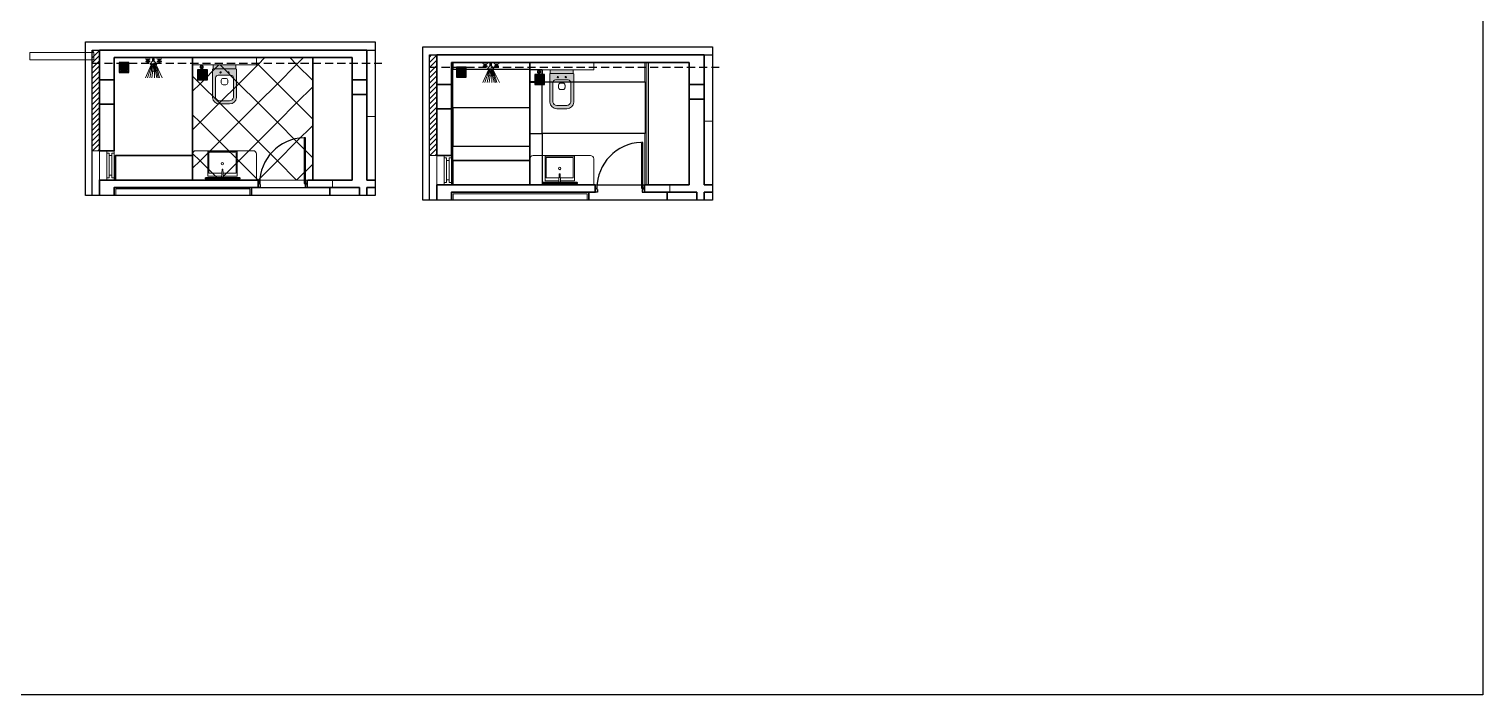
# Model space of a CAD drawing. Header units: millimetres. Extents: x 56222 to 3066687, y -650199 to -121287.
# Drawn here: x 156523 to 157412, y -181614 to -181206 of the extents above; entities that cross this region are included whole.
import ezdxf

# ---------------------------------------------------------------- set-up
doc = ezdxf.new("R2010")
doc.units = ezdxf.units.MM
doc.header["$MEASUREMENT"] = 0
doc.linetypes.add('HIDDEN', pattern=[0.375, 0.25, -0.125])
for name, color, linetype in [('AR DOOR', 40, 'Continuous'), ('AR ELE-5', 134, 'Continuous'), ('SANIT', 232, 'Continuous'), ('WC-DET', 8, 'Continuous')]:
    doc.layers.add(name, color=color, linetype=linetype)
for name, color, linetype, lineweight in [('BEAM', 160, 'HIDDEN', 25), ('COLUMN', 1, 'Continuous', 30), ('ELEVATION', 250, 'Continuous', 9), ('FIRST FLOOR', 7, 'Continuous', 9), ('FIRST FLOOR ( DW_RAIL )', 7, 'Continuous', 9), ('FIRST FLOOR_( PLine )_', 251, 'Continuous', 30), ('FURNITURE', 32, 'Continuous', 9), ('GROUND FLOOR  ( DIM )', 7, 'Continuous', 9), ('TILE', 14, 'Continuous', 9), ('UTILITY', 48, 'Continuous', 9), ('wall', 7, 'Continuous', 30), ('XX~SLAB ( BEAM )~ ( DIM )', 7, 'Continuous', 9)]:
    doc.layers.add(name, color=color, linetype=linetype, lineweight=lineweight)
doc.layers.add('XX~SLAB ( PLINE )', color=251, linetype='Continuous', plot=False)

# ---------------------------------------------------------------- blocks, each defined once
blk = doc.blocks.new('*U18')
for points in [[(0, 0), (0, 1120), (-30, 1120), (-30, 0)], [(40, 0), (0, 0), (0, -30), (-10, -30), (-10, -100), (40, -100)], [(-1160, 0), (-1120, 0), (-1120, -30), (-1110, -30), (-1110, -100), (-1160, -100)]]:
    blk.add_lwpolyline(points, close=True)
at = {"layer": 'AR ELE-5', "linetype": 'ByBlock', "ltscale": 15}
blk.add_arc((2, -1), 1122, 92.373, 179.9653, dxfattribs=at)
blk = doc.blocks.new('NAHNYsquare')
at = {"color": 253}
for p, q in [((5, -2.99), (1, -2.99)), ((4.89, -2.32), (1.11, -2.32)), ((4.89, -3.65), (1.11, -3.65)), ((4.49, -1.65), (1.51, -1.65)), ((4.49, -4.32), (1.51, -4.32)), ((1.67, -4.48), (1.67, -1.49)), ((2.33, -4.87), (2.33, -1.1)), ((3, -0.99), (3, -4.99)), ((3.67, -4.87), (3.67, -1.1)), ((4.33, -4.48), (4.33, -1.49))]:
    blk.add_line(p, q, dxfattribs=at)
for points in [[(0, -5.99), (6, -5.99), (6, 0.01), (0, 0.01)], [(0.5, -5.49), (5.5, -5.49), (5.5, -0.49), (0.5, -0.49)]]:
    blk.add_lwpolyline(points, close=True)
for radius in [2.5, 2]:
    blk.add_circle((3, -2.99), radius)
blk = doc.blocks.new('A$C775F2B7C')
at = {"layer": 'WC-DET', "color": 7}
for points in [[(0.02, 0.076), (0.007, 0.076, 0.150223), (0, 0.06), (0, 0.037), (0.007, 0.004, 0.333354), (0.011, 0), (0.025, 0), (0.038, 0, 0.333354), (0.043, 0.004), (0.05, 0.037), (0.05, 0.06, 0.150223), (0.043, 0.076), (0.03, 0.076)], [(0.025, 0.02), (0.012, 0.02, -0.354974), (0.007, 0.023), (0, 0.057)], [(0.02, 0.076), (0.02, 0.082, -0.414214), (0.021, 0.083), (0.025, 0.083)], [(0.025, 0.076), (0.02, 0.076, 0.150223)], [(0.03, 0.076), (0.03, 0.082, 0.414214), (0.029, 0.083), (0.025, 0.083)], [(0.025, 0.02), (0.038, 0.02, 0.354974), (0.042, 0.023), (0.05, 0.057)]]:
    blk.add_lwpolyline(points, format="xyb", dxfattribs=at)
at = {"layer": 'WC-DET'}
for points in [[(0, 0.063), (0.025, 0.063)], [(0, 0.057), (0.025, 0.057)], [(0.001, 0.065), (0.025, 0.065)], [(0.049, 0.065), (0.025, 0.065)], [(0.049, 0.063), (0.025, 0.063)], [(0.05, 0.057), (0.025, 0.057)]]:
    blk.add_lwpolyline(points, dxfattribs=at)
at = {"layer": 'WC-DET', "color": 7}
blk.add_lwpolyline([(0.03, 0.076), (0.025, 0.076)], dxfattribs=at)
blk = doc.blocks.new('A$C07311617')
at = {"layer": 'UTILITY'}
h = blk.add_hatch(color=7, dxfattribs=at)
h.paths.add_polyline_path([(-3.13, 2.02), (-3.13, 0), (-3.74, 0), (-3.74, 0.46), (-3.74, 1.42)])
h.paths.add_polyline_path([(-3.13, 0), (-3.13, -0.46), (-3.13, -2.02), (-3.74, -1.59), (-3.74, -0.46), (-3.74, 0)])
h = blk.add_hatch(color=7, dxfattribs=at)
h.paths.add_polyline_path([(0, 0.46), (0, 0), (-1.35, 0), (-1.35, 0.46)])
h.paths.add_polyline_path([(0, 0), (0, -0.46), (-1.35, -0.46), (-1.35, 0)])
at = {"layer": 'UTILITY', "color": 7}
for p, q in [((-3.74, 1.42), (-11.52, 4.9)), ((-3.74, 0.94), (-11.52, 3.66)), ((-3.74, 0.46), (-11.52, 2.15)), ((-3.74, 0), (-11.52, 0.93)), ((-3.13, 2.02), (-3.74, 1.42)), ((-3.13, -0.46), (-3.13, 2.02)), ((-1.35, 0.46), (-3.13, 2.02)), ((-3.13, 0.46), (-3.13, 1.42)), ((-1.74, 3.79), (-1.74, 4.05)), ((-1.74, 2.99), (-1.74, 2.72)), ((-1.47, 3.79), (-1.47, 4.05)), ((-1.47, 2.99), (-1.47, 2.72)), ((-1.35, -0.46), (-1.35, 0.46)), ((-1.35, 0.46), (0, 0.46)), ((-0.8, 3.9), (-0.8, 2.88)), ((-0.27, 2.44), (-0.27, 4.33)), ((0, -0.46), (0, 0.46)), ((-3.74, -0.46), (-11.62, -0.61)), ((-3.74, -0.46), (-11.57, -2.09)), ((-3.74, -1.03), (-11.52, -2.96)), ((-3.74, -1.59), (-11.52, -5.3)), ((-3.74, -1.59), (-11.52, -3.73)), ((-3.74, -1.59), (-3.13, -2.02)), ((-3.13, -0.46), (-3.13, -2.02)), ((-1.35, -0.46), (-3.13, -2.02)), ((-1.74, -3.22), (-1.74, -2.95)), ((-1.74, -4.02), (-1.74, -4.29)), ((-1.47, -3.22), (-1.47, -2.95)), ((-1.47, -4.02), (-1.47, -4.29)), ((-1.35, -0.46), (0, -0.46)), ((-0.8, -4.13), (-0.8, -3.11)), ((-0.27, -2.68), (-0.27, -4.56))]:
    blk.add_line(p, q, dxfattribs=at)
for points in [[(-1.35, 0.46), (-3.13, 2.02)], [(-3.13, -2.02), (-1.35, -0.46)]]:
    blk.add_lwpolyline(points, dxfattribs=at)
for points in [[(-1.07, 2.99), (-2.14, 2.99), (-2.14, 3.79), (-1.07, 3.79)], [(-1.07, -3.22), (-2.14, -3.22), (-2.14, -4.02), (-1.07, -4.02)]]:
    blk.add_lwpolyline(points, close=True, dxfattribs=at)
for centre, radius in [((-6.31, 0), 1.33), ((-1.6, 4.32), 0.298), ((-1.6, 3.39), 0.298), ((-1.6, 2.45), 0.298), ((-1.6, -2.69), 0.298), ((-1.6, -3.62), 0.298), ((-1.6, -4.55), 0.298)]:
    blk.add_circle(centre, radius, dxfattribs=at)
for centre, start, end in [((-1.47, 5.26), 285.25514, 344.74494), ((-1.47, 1.52), 15.25506, 74.74486), ((-1.47, -1.75), 285.25514, 344.74494), ((-1.47, -5.49), 15.25506, 74.74486)]:
    blk.add_arc(centre, 1.52, start, end, dxfattribs=at)
blk = doc.blocks.new('A$C3EC62B37')
at = {"layer": 'FURNITURE', "lineweight": 30, "ltscale": 0.25, "true_color": 0xffffff}
h = blk.add_hatch(color=7, dxfattribs=at)
h.dxf.hatch_style = 1
h.paths.add_polyline_path([(-12.22, 0), (-12.22, 2.35), (-26.26, 2.35), (-26.26, 0)])
h.paths.add_polyline_path([(-26.26, 2.35), (-12.22, 2.35, 0.414214), (-11.83, 2.74), (-11.83, 19.96, 0.388639), (-16.24, 23.87), (-22.38, 23.87, 0.379499), (-26.65, 19.96), (-26.65, 2.74, 0.414214)])
h.paths.add_polyline_path([(-15.35, 6.26), (-23.13, 6.26, -0.414214), (-24.7, 7.83), (-24.7, 19.96, -0.349567), (-22.37, 21.91), (-16.24, 21.91, -0.364948), (-13.78, 19.96), (-13.78, 7.83, -0.414214)], flags=16)
h.paths.add_polyline_path([(-18.46, 8.22), (-20.02, 8.22, -0.414214), (-21.2, 9.39), (-21.2, 10.96, -0.414214), (-20.02, 12.13), (-18.46, 12.13, -0.414214), (-17.28, 10.96), (-17.28, 9.39, -0.414214)], flags=0)
h.paths.add_polyline_path([(-22.06, 4.53, -1), (-21.27, 4.53, -1)], flags=16)
at = {"layer": 'FURNITURE', "color": 0, "linetype": 'ByBlock', "lineweight": -2}
for p, q in [((-26.65, 2.74), (-26.65, 19.96)), ((-24.7, 7.83), (-24.7, 19.96)), ((-22.24, 23.87), (-16.24, 23.87)), ((-22.24, 21.91), (-16.24, 21.91)), ((-13.78, 7.83), (-13.78, 19.96)), ((-11.83, 2.74), (-11.83, 19.96)), ((-21.2, 9.39), (-21.2, 10.96)), ((-20.02, 12.13), (-18.46, 12.13)), ((-17.28, 9.39), (-17.28, 10.96)), ((-26.26, 2.35), (-12.22, 2.35)), ((-26.26, 2.35), (-26.26, 0)), ((-26.26, 0), (-12.22, 0)), ((-26.26, 0), (-12.22, 0)), ((-23.13, 6.26), (-15.35, 6.26)), ((-20.02, 8.22), (-18.46, 8.22)), ((-12.22, 2.35), (-12.22, 0))]:
    blk.add_line(p, q, dxfattribs=at)
for centre in [(-21.66, 4.53), (-16.81, 4.53)]:
    blk.add_circle(centre, 0.391, dxfattribs=at)
for centre, radius, start, end in [((-22.31, 19.5), 4.37, 89.08725, 174.03952), ((-22.31, 19.48), 2.44, 88.43702, 168.63483), ((-16.17, 19.5), 4.37, 5.96048, 90.91275), ((-16.17, 19.48), 2.44, 11.36517, 91.56298), ((-20.02, 10.96), 1.17, 90, 180), ((-20.02, 9.39), 1.17, 180, 270), ((-18.46, 10.96), 1.17, 0, 90), ((-18.46, 9.39), 1.17, 270, 0), ((-26.26, 2.74), 0.391, 180, 270), ((-23.13, 7.83), 1.57, 180, 270), ((-15.35, 7.83), 1.57, 270, 0), ((-12.22, 2.74), 0.391, 270, 0)]:
    blk.add_arc(centre, radius, start, end, dxfattribs=at)

msp = doc.modelspace()

# ---------------------------------------------------------------- hatches: boundary and pattern name
at = {"layer": 'GROUND FLOOR  ( DIM )'}
h = msp.add_hatch(dxfattribs=at)
h.set_pattern_fill('ANSI31', color=256, scale=18, style=0)
h.set_pattern_definition([(45, (18297.7603, -13984.838), (-1.590990258, 1.590990258), [])])
h.paths.add_polyline_path([(156561.122, -181218.887), (156565.622, -181218.887), (156565.622, -181280.387), (156561.122, -181280.387)])
h = msp.add_hatch(dxfattribs=at)
h.set_pattern_fill('ANSI31', color=256, scale=18, style=0)
h.set_pattern_definition([(45, (18504.0879, -13987.718), (-1.590990258, 1.590990258), [])])
h.paths.add_polyline_path([(156767.45, -181221.767), (156771.95, -181221.767), (156771.95, -181283.267), (156767.45, -181283.267)])

# ---------------------------------------------------------------- linework, layer by layer
at = {"layer": 'BEAM', "ltscale": 20}
for p, q in [((156561.124, -181226.701), (156738.337, -181226.701)), ((156767.451, -181229.267), (156944.665, -181229.267))]:
    msp.add_line(p, q, dxfattribs=at)
at = {"layer": 'COLUMN'}
for points in [[(156565.622, -181236.887), (156574.622, -181236.887), (156574.622, -181251.887), (156565.622, -181251.887)], [(156720.122, -181236.887), (156729.122, -181236.887), (156729.122, -181245.887), (156720.122, -181245.887)], [(156771.95, -181239.767), (156780.95, -181239.767), (156780.95, -181254.767), (156771.95, -181254.767)], [(156926.45, -181239.767), (156935.45, -181239.767), (156935.45, -181248.767), (156926.45, -181248.767)]]:
    msp.add_lwpolyline(points, close=True, dxfattribs=at)
at = {"layer": 'ELEVATION', "lineweight": 25, "transparency": 33554600}
for points in [[(156557.124, -181213.798), (156734.337, -181213.798), (156734.337, -181307.738), (156557.124, -181307.738)], [(156763.451, -181216.679), (156940.665, -181216.679), (156940.665, -181310.618), (156763.451, -181310.618)]]:
    msp.add_lwpolyline(points, close=True, dxfattribs=at)
at = {"layer": 'FIRST FLOOR'}
for p, q in [((156565.622, -181218.887), (156565.622, -181307.738)), ((156565.622, -181218.887), (156734.337, -181218.887)), ((156574.622, -181298.387), (156574.622, -181223.387)), ((156574.622, -181223.387), (156720.122, -181223.387)), ((156720.122, -181298.387), (156720.122, -181223.387)), ((156729.122, -181298.387), (156729.122, -181218.887)), ((156771.95, -181221.767), (156771.95, -181310.618)), ((156771.95, -181221.767), (156940.665, -181221.767)), ((156935.45, -181301.267), (156935.45, -181221.767)), ((156780.95, -181301.267), (156780.95, -181226.267)), ((156780.95, -181226.267), (156926.45, -181226.267)), ((156926.45, -181301.267), (156926.45, -181226.267)), ((156565.622, -181280.387), (156574.622, -181280.387)), ((156771.95, -181283.267), (156780.95, -181283.267)), ((156565.622, -181298.387), (156720.122, -181298.387)), ((156574.622, -181307.738), (156574.622, -181302.887)), ((156574.622, -181302.887), (156662.622, -181302.887)), ((156662.622, -181302.887), (156662.622, -181298.387)), ((156692.622, -181302.887), (156724.622, -181302.887)), ((156708.122, -181302.887), (156708.122, -181298.387)), ((156724.622, -181302.887), (156724.622, -181307.738)), ((156729.122, -181298.387), (156734.337, -181298.387)), ((156729.122, -181302.887), (156734.337, -181302.887)), ((156729.122, -181302.887), (156729.122, -181307.738)), ((156771.95, -181301.267), (156926.45, -181301.267)), ((156868.95, -181305.767), (156868.95, -181301.267)), ((156914.45, -181305.767), (156914.45, -181301.267)), ((156935.45, -181301.267), (156940.665, -181301.267)), ((156780.95, -181310.618), (156780.95, -181305.767)), ((156780.95, -181305.767), (156868.95, -181305.767)), ((156898.95, -181305.767), (156930.95, -181305.767)), ((156930.95, -181305.767), (156930.95, -181310.618)), ((156935.45, -181305.767), (156940.665, -181305.767)), ((156935.45, -181305.767), (156935.45, -181310.618))]:
    msp.add_line(p, q, dxfattribs=at)
at = {"layer": 'FIRST FLOOR', "ltscale": 0.7}
for points in [[(156561.122, -181307.738), (156561.122, -181218.887), (156565.622, -181218.887)], [(156767.45, -181310.618), (156767.45, -181221.767), (156771.95, -181221.767)]]:
    msp.add_lwpolyline(points, dxfattribs=at)
at = {"layer": 'FIRST FLOOR ( DW_RAIL )'}
for points in [[(156570.122, -181280.387), (156570.122, -181281.887), (156571.622, -181281.887), (156571.622, -181283.387), (156573.122, -181283.387), (156573.122, -181295.387), (156571.622, -181295.387), (156571.622, -181296.887), (156570.122, -181296.887), (156570.122, -181298.387), (156574.622, -181298.387), (156574.622, -181296.887), (156573.122, -181296.887), (156573.122, -181295.387), (156571.622, -181295.387), (156571.622, -181283.387), (156573.122, -181283.387), (156573.122, -181281.887), (156574.622, -181281.887), (156574.622, -181280.387), (156570.122, -181280.387), (156570.122, -181298.387), (156574.622, -181298.387), (156574.622, -181280.387)], [(156776.45, -181283.267), (156776.45, -181284.767), (156777.95, -181284.767), (156777.95, -181286.267), (156779.45, -181286.267), (156779.45, -181298.267), (156777.95, -181298.267), (156777.95, -181299.767), (156776.45, -181299.767), (156776.45, -181301.267), (156780.95, -181301.267), (156780.95, -181299.767), (156779.45, -181299.767), (156779.45, -181298.267), (156777.95, -181298.267), (156777.95, -181286.267), (156779.45, -181286.267), (156779.45, -181284.767), (156780.95, -181284.767), (156780.95, -181283.267), (156776.45, -181283.267), (156776.45, -181301.267), (156780.95, -181301.267), (156780.95, -181283.267)]]:
    msp.add_lwpolyline(points, close=True, dxfattribs=at)
at = {"layer": 'FIRST FLOOR_( PLine )_'}
for p, q in [((156729.122, -181218.887), (156565.622, -181218.887)), ((156565.622, -181218.887), (156565.622, -181280.387)), ((156574.622, -181223.387), (156720.122, -181223.387)), ((156574.622, -181280.387), (156574.622, -181223.387)), ((156720.122, -181223.387), (156720.122, -181298.387)), ((156729.122, -181298.387), (156729.122, -181218.887)), ((156935.45, -181221.767), (156771.95, -181221.767)), ((156771.95, -181221.767), (156771.95, -181283.267)), ((156935.45, -181301.267), (156935.45, -181221.767)), ((156780.95, -181226.267), (156926.45, -181226.267)), ((156780.95, -181283.267), (156780.95, -181226.267)), ((156926.45, -181226.267), (156926.45, -181301.267)), ((156565.622, -181280.387), (156574.622, -181280.387)), ((156771.95, -181283.267), (156780.95, -181283.267)), ((156692.622, -181298.387), (156692.622, -181302.887)), ((156692.622, -181302.887), (156724.622, -181302.887)), ((156720.122, -181298.387), (156693.122, -181298.387)), ((156724.622, -181302.887), (156724.622, -181307.738)), ((156734.337, -181298.387), (156729.122, -181298.387)), ((156729.122, -181307.738), (156729.122, -181302.887)), ((156729.122, -181302.887), (156734.337, -181302.887)), ((156898.95, -181301.267), (156898.95, -181305.767)), ((156926.45, -181301.267), (156899.45, -181301.267)), ((156940.665, -181301.267), (156935.45, -181301.267)), ((156898.95, -181305.767), (156930.95, -181305.767)), ((156930.95, -181305.767), (156930.95, -181310.618)), ((156935.45, -181310.618), (156935.45, -181305.767)), ((156935.45, -181305.767), (156940.665, -181305.767))]:
    msp.add_line(p, q, dxfattribs=at)
for points in [[(156574.622, -181302.887), (156662.622, -181302.887), (156662.622, -181298.387), (156565.622, -181298.387), (156565.622, -181302.887)], [(156565.622, -181302.887), (156565.622, -181307.738)], [(156574.622, -181307.738), (156574.622, -181302.887)], [(156780.95, -181305.767), (156868.95, -181305.767), (156868.95, -181301.267), (156771.95, -181301.267), (156771.95, -181305.767)], [(156771.95, -181305.767), (156771.95, -181310.618)], [(156780.95, -181310.618), (156780.95, -181305.767)]]:
    msp.add_lwpolyline(points, dxfattribs=at)
at = {"layer": 'FURNITURE', "color": 5, "lineweight": 30, "ltscale": 10000}
for p, q in [((156622.622, -181298.387), (156622.622, -181223.387)), ((156828.95, -181301.267), (156828.95, -181226.267))]:
    msp.add_line(p, q, dxfattribs=at)
at = {"layer": 'FURNITURE'}
for p, q in [((156899.45, -181301.267), (156899.45, -181226.267)), ((156900.45, -181301.267), (156900.45, -181226.267)), ((156901.45, -181301.267), (156901.45, -181226.267)), ((156734.337, -181259.387), (156729.122, -181259.387)), ((156940.665, -181262.267), (156935.45, -181262.267)), ((156575.622, -181303.792), (156657.622, -181303.792)), ((156575.622, -181307.738), (156575.622, -181303.792)), ((156657.622, -181303.887), (156657.622, -181307.738)), ((156781.95, -181306.672), (156863.95, -181306.672)), ((156781.95, -181310.618), (156781.95, -181306.672)), ((156863.95, -181306.767), (156863.95, -181310.618))]:
    msp.add_line(p, q, dxfattribs=at)
at = {"layer": 'FURNITURE', "lineweight": 30}
for p, q in [((156706.622, -181302.887), (156706.622, -181307.738)), ((156912.95, -181305.767), (156912.95, -181310.618))]:
    msp.add_line(p, q, dxfattribs=at)
at = {"layer": 'FURNITURE'}
for points in [[(156562.103, -181224.809), (156562.103, -181220.309), (156523.103, -181220.309), (156523.103, -181224.809)], [(156661.622, -181227.887), (156661.622, -181223.387), (156622.622, -181223.387), (156622.622, -181227.887)], [(156867.95, -181230.767), (156867.95, -181226.267), (156828.95, -181226.267), (156828.95, -181230.767)], [(156640.586, -181291.722), (156641.158, -181291.722), (156641.416, -181297.018), (156640.336, -181297.019)], [(156846.914, -181294.602), (156847.486, -181294.602), (156847.743, -181299.899), (156846.663, -181299.899)]]:
    msp.add_lwpolyline(points, close=True, dxfattribs=at)
at = {"layer": 'FURNITURE', "lineweight": 30}
for points in [[(156622.608, -181283.387), (156622.622, -181298.387), (156575.379, -181298.387), (156575.365, -181283.387)], [(156828.936, -181286.267), (156828.95, -181301.267), (156781.706, -181301.267), (156781.693, -181286.267)]]:
    msp.add_lwpolyline(points, close=True, dxfattribs=at)
at = {"layer": 'FURNITURE'}
for points in [[(156661.622, -181298.387), (156622.622, -181298.387), (156622.622, -181282.381, -0.4142132), (156624.622, -181280.381), (156659.622, -181280.381, -0.4142139), (156661.622, -181282.381)], [(156867.95, -181301.267), (156828.95, -181301.267), (156828.95, -181285.262, -0.4142132), (156830.95, -181283.262), (156865.95, -181283.261, -0.4142139), (156867.95, -181285.261)]]:
    msp.add_lwpolyline(points, format="xyb", close=True, dxfattribs=at)
for points in [[(156641.363, -181295.938), (156649.874, -181295.924), (156649.865, -181280.83), (156631.865, -181280.85), (156631.874, -181295.944), (156640.387, -181295.939)], [(156641.276, -181294.138), (156649.153, -181294.124), (156649.146, -181281.55), (156632.586, -181281.57), (156632.593, -181294.144), (156640.472, -181294.138)], [(156847.691, -181298.818), (156856.202, -181298.804), (156856.193, -181283.71), (156838.193, -181283.731), (156838.202, -181298.825), (156846.714, -181298.819)], [(156847.603, -181297.018), (156855.48, -181297.004), (156855.473, -181284.431), (156838.914, -181284.45), (156838.921, -181297.024), (156846.8, -181297.019)]]:
    msp.add_lwpolyline(points, dxfattribs=at)
at = {"layer": 'FURNITURE', "lineweight": 30}
for points in [[(156574.622, -181307.738), (156574.622, -181302.887), (156658.622, -181302.887), (156658.622, -181307.738)], [(156780.95, -181310.618), (156780.95, -181305.767), (156864.95, -181305.767), (156864.95, -181310.618)]]:
    msp.add_lwpolyline(points, dxfattribs=at)
at = {"layer": 'FURNITURE', "color": 5, "lineweight": 30, "ltscale": 10000}
for points in [[(156630.582, -181296.899), (156651.449, -181296.899), (156651.449, -181297.637), (156630.582, -181297.637)], [(156836.909, -181299.779), (156857.777, -181299.779), (156857.777, -181300.517), (156836.909, -181300.517)]]:
    msp.add_lwpolyline(points, close=True, dxfattribs=at)
at = {"layer": 'FURNITURE'}
for centre in [(156640.87, -181288.377), (156847.197, -181291.257)]:
    msp.add_circle(centre, 0.72, dxfattribs=at)
at = {"layer": 'GROUND FLOOR  ( DIM )'}
for points in [[(156565.622, -181218.887), (156561.122, -181218.887), (156561.122, -181280.387), (156574.622, -181280.387)], [(156771.95, -181221.767), (156767.45, -181221.767), (156767.45, -181283.267), (156780.95, -181283.267)]]:
    msp.add_lwpolyline(points, dxfattribs=at)
for points in [[(156561.122, -181218.887), (156565.622, -181218.887), (156565.622, -181280.387), (156561.122, -181280.387)], [(156767.45, -181221.767), (156771.95, -181221.767), (156771.95, -181283.267), (156767.45, -181283.267)]]:
    msp.add_lwpolyline(points, close=True, dxfattribs=at)
at = {"layer": 'TILE', "color": 1, "linetype": 'Continuous', "lineweight": 25}
msp.add_lwpolyline([(155066.713, -179491.172), (157411.924, -179491.172), (157411.924, -181613.565), (155066.713, -181613.565)], close=True, dxfattribs=at)
at = {"layer": 'TILE', "color": 27, "lineweight": 25, "true_color": 0x7d5120}
msp.add_lwpolyline([(156696.122, -181223.387), (156720.122, -181223.387), (156720.122, -181298.387), (156696.122, -181298.387)], close=True, dxfattribs=at)
at = {"layer": 'wall', "color": 1, "linetype": 'Continuous', "lineweight": 25}
msp.add_line((156662.622, -181302.887), (156692.622, -181302.887), dxfattribs=at)
at = {"layer": 'XX~SLAB ( BEAM )~ ( DIM )', "color": 30, "lineweight": 25, "true_color": 0xf26722}
for p, q in [((156666.756, -181223.387), (156662.622, -181227.521)), ((156682.11, -181223.387), (156686.244, -181227.521)), ((156690.378, -181223.387), (156686.244, -181227.521)), ((156627.189, -181239.332), (156638.634, -181227.887)), ((156650.811, -181239.332), (156639.366, -181227.887)), ((156650.811, -181239.332), (156662.622, -181227.521)), ((156674.433, -181239.332), (156662.622, -181227.521)), ((156674.433, -181239.332), (156686.244, -181227.521)), ((156696.122, -181237.399), (156686.244, -181227.521)), ((156627.189, -181239.332), (156622.622, -181234.765)), ((156622.622, -181243.899), (156627.189, -181239.332)), ((156627.189, -181239.332), (156622.622, -181243.899)), ((156639, -181251.143), (156627.189, -181239.332)), ((156627.189, -181239.332), (156639, -181251.143)), ((156639, -181251.143), (156650.811, -181239.332)), ((156662.622, -181251.143), (156650.811, -181239.332)), ((156662.622, -181251.143), (156674.433, -181239.332)), ((156674.433, -181239.332), (156662.622, -181251.143)), ((156686.244, -181251.143), (156674.433, -181239.332)), ((156674.433, -181239.332), (156686.244, -181251.143)), ((156686.244, -181251.143), (156696.122, -181241.265)), ((156639, -181251.143), (156627.189, -181262.954)), ((156627.189, -181262.954), (156639, -181251.143)), ((156639, -181251.143), (156650.811, -181262.954)), ((156662.622, -181251.143), (156650.811, -181262.954)), ((156662.622, -181251.143), (156674.433, -181262.954)), ((156674.433, -181262.954), (156662.622, -181251.143)), ((156686.244, -181251.143), (156674.433, -181262.954)), ((156674.433, -181262.954), (156686.244, -181251.143)), ((156686.244, -181251.143), (156696.122, -181261.021)), ((156622.622, -181258.387), (156627.189, -181262.954)), ((156627.189, -181262.954), (156622.622, -181258.387)), ((156627.189, -181262.954), (156622.622, -181267.521)), ((156627.189, -181262.954), (156639, -181274.765)), ((156650.811, -181262.954), (156639, -181274.765)), ((156650.811, -181262.954), (156662.622, -181274.765)), ((156674.433, -181262.954), (156662.622, -181274.765)), ((156674.433, -181262.954), (156686.244, -181274.765)), ((156696.122, -181264.887), (156686.244, -181274.765)), ((156627.189, -181286.576), (156639, -181274.765)), ((156650.811, -181286.576), (156639, -181274.765)), ((156650.811, -181286.576), (156662.622, -181274.765)), ((156674.433, -181286.576), (156662.622, -181274.765)), ((156674.433, -181286.576), (156686.244, -181274.765)), ((156696.122, -181284.643), (156686.244, -181274.765)), ((156622.615, -181291.15), (156627.189, -181286.576)), ((156627.189, -181286.576), (156622.615, -181291.15)), ((156627.189, -181286.576), (156622.622, -181282.009)), ((156639, -181298.387), (156627.189, -181286.576)), ((156627.189, -181286.576), (156639, -181298.387)), ((156639, -181298.387), (156650.811, -181286.576)), ((156662.622, -181298.387), (156650.811, -181286.576)), ((156662.622, -181298.387), (156674.433, -181286.576)), ((156674.433, -181286.576), (156662.622, -181298.387)), ((156686.244, -181298.387), (156674.433, -181286.576)), ((156674.433, -181286.576), (156686.244, -181298.387)), ((156686.244, -181298.387), (156696.122, -181288.509))]:
    msp.add_line(p, q, dxfattribs=at)
at = {"layer": 'XX~SLAB ( BEAM )~ ( DIM )', "color": 34, "linetype": 'Continuous', "lineweight": 25}
msp.add_line((156696.122, -181223.387), (156696.122, -181298.387), dxfattribs=at)
at = {"layer": 'XX~SLAB ( BEAM )~ ( DIM )', "color": 34, "lineweight": 25}
for p, q in [((156661.622, -181226.521), (156662.622, -181227.521)), ((156663.372, -181297.637), (156663.372, -181300.387))]:
    msp.add_line(p, q, dxfattribs=at)
at = {"layer": 'XX~SLAB ( BEAM )~ ( DIM )', "color": 1, "lineweight": 25}
for points in [[(156828.95, -181230.401), (156828.95, -181226.267), (156781.706, -181226.267), (156781.706, -181230.401)], [(156828.95, -181230.401), (156828.95, -181254.023), (156781.706, -181254.023), (156781.706, -181230.401)], [(156836.458, -181230.767), (156828.95, -181230.767), (156828.95, -181238.317), (156836.458, -181238.317)], [(156836.499, -181269.771), (156836.499, -181238.275), (156828.95, -181238.275), (156828.95, -181269.771)], [(156836.499, -181269.771), (156836.499, -181238.275), (156899.45, -181238.275), (156899.45, -181269.771)], [(156828.95, -181277.645), (156828.95, -181254.023), (156781.706, -181254.023), (156781.706, -181277.645)], [(156828.95, -181277.645), (156828.95, -181301.267), (156781.706, -181301.267), (156781.706, -181277.645)], [(156836.499, -181269.771), (156836.499, -181301.267), (156828.95, -181301.267), (156828.95, -181269.771)], [(156836.499, -181269.771), (156836.499, -181301.267), (156899.45, -181301.267), (156899.45, -181269.771)]]:
    msp.add_lwpolyline(points, close=True, dxfattribs=at)
msp.add_lwpolyline([(156836.499, -181230.767), (156836.499, -181238.275), (156899.45, -181238.275), (156899.45, -181226.267), (156836.499, -181226.267)], dxfattribs=at)
at = {"layer": 'XX~SLAB ( PLINE )'}
for points in [[(156561.122, -181307.738), (156561.122, -181218.887), (156734.337, -181218.887)], [(156767.45, -181310.618), (156767.45, -181221.767), (156940.665, -181221.767)]]:
    msp.add_lwpolyline(points, dxfattribs=at)

# ---------------------------------------------------------------- block references
at = {"layer": 'AR DOOR', "linetype": 'ByBlock', "lineweight": -2, "extrusion": (0, 0, -1), "xscale": -0.02500000000004329, "yscale": 0.02500000000004329, "zscale": -0.02500000000004329}
for p in [(-156691.622, -181300.387), (-156897.95, -181303.267)]:
    msp.add_blockref('*U18', p, dxfattribs=at)
at = {"layer": 'FURNITURE', "lineweight": 18, "rotation": 90.03312803684905}
for p in [(156598.621, -181224.137), (156804.948, -181227.017)]:
    msp.add_blockref('A$C07311617', p, dxfattribs=at)
at = {"layer": 'FURNITURE', "xscale": -1, "rotation": 180}
for p in [(156661.361, -181227.887), (156867.689, -181230.767)]:
    msp.add_blockref('A$C3EC62B37', p, dxfattribs=at)
at = {"layer": 'SANIT', "linetype": 'ByBlock', "rotation": 269.9999999999999}
for p in [(156583.608, -181226.387), (156631.608, -181230.887), (156789.935, -181229.267), (156837.935, -181233.767)]:
    msp.add_blockref('NAHNYsquare', p, dxfattribs=at)
at = {"layer": 'WC-DET', "xscale": -27.91359444021024, "yscale": 27.91359444021024, "zscale": 27.91359444021024, "rotation": 180}
for p in [(156627.481, -181227.887), (156833.809, -181230.767)]:
    msp.add_blockref('A$C775F2B7C', p, dxfattribs=at)

doc.saveas('drawing.dxf')
